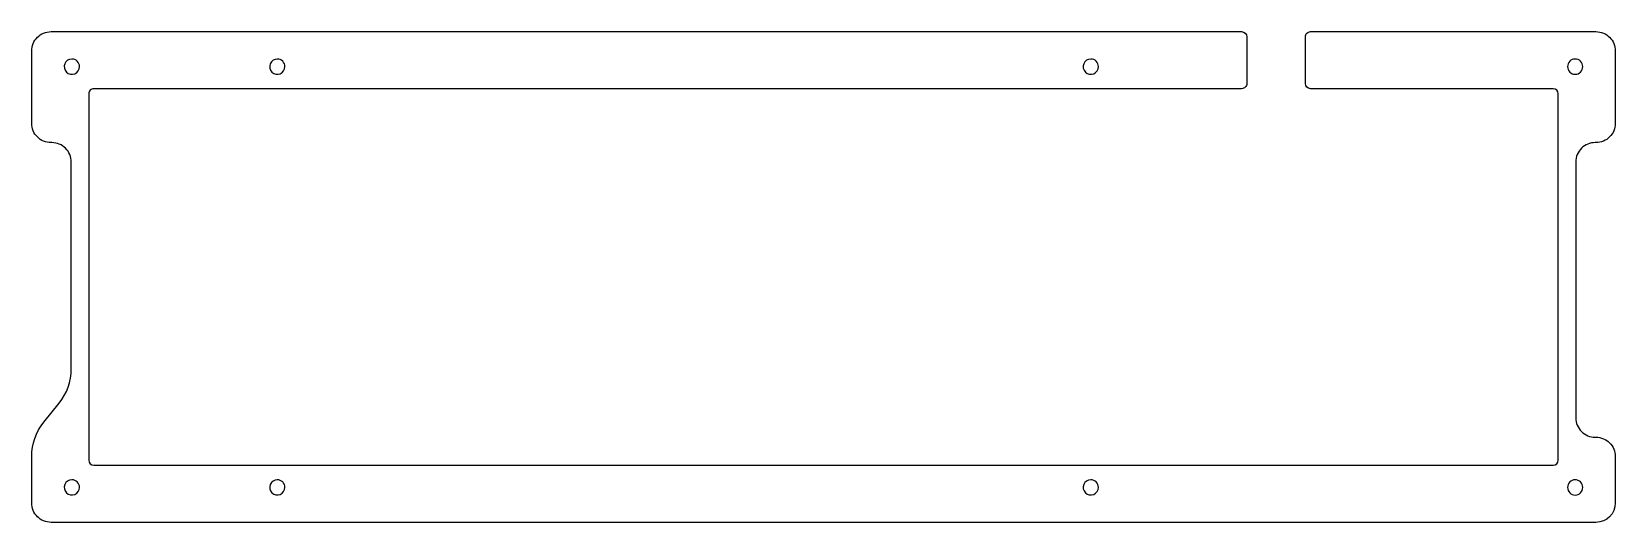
# Model space of a CAD drawing. Extents: x -12 to 312, y 209 to 309.
import ezdxf

# ---------------------------------------------------------------- set-up
doc = ezdxf.new("R2010")
doc.units = 0
doc.layers.add('Layer_1', color=7, linetype='CONTINUOUS')

msp = doc.modelspace()

# ---------------------------------------------------------------- linework, layer by layer
at = {"layer": 'Layer_1', "color": 5}
for p, q in [((-8.263672, 309.232464), (235.69828, 309.232464)), ((249.81963, 309.237632), (249.82041, 309.237632)), ((249.82041, 309.237632), (308.29907, 309.237632)), ((-12.232422, 290.435015), (-12.232422, 305.263714)), ((236.75688, 308.174131), (236.75888, 298.587544)), ((248.76349, 298.592713), (248.76149, 308.179299)), ((312.26782, 305.268882), (312.26782, 290.439203)), ((-3.999313, 303.619472), (-3.999313, 303.619472)), ((38.100216, 303.619472), (38.100216, 303.619472)), ((204.78891, 303.619472), (204.78891, 303.619472)), ((304.03662, 303.619472), (304.03662, 303.619472)), ((-0.530263, 296.470878), (-0.529291, 221.32621)), ((235.70082, 297.529211), (0.528056, 297.529211)), ((299.51023, 297.529317), (249.82201, 297.534274)), ((300.56856, 221.32621), (300.56856, 296.470878)), ((-8.089071, 286.466971), (-8.263672, 286.466943)), ((308.29907, 286.471482), (308.13371, 286.471524)), ((-4.120179, 240.049555), (-4.120309, 282.498857)), ((304.16496, 282.503803), (304.16496, 229.99723)), ((-9.74136, 229.108997), (-6.611228, 232.991212)), ((308.13371, 226.028587), (308.29907, 226.028591)), ((-12.232422, 212.531334), (-12.232422, 222.050654)), ((312.26782, 222.059948), (312.26782, 212.53646)), ((0.529056, 220.267877), (28.047724, 220.267877)), ((28.047724, 220.267877), (46.03739, 220.267877)), ((46.03739, 220.267877), (194.73473, 220.267877)), ((194.73473, 220.267877), (212.72439, 220.267877)), ((212.72439, 220.267877), (299.51023, 220.267877)), ((-3.999313, 217.302244), (-3.999313, 217.302244)), ((38.100216, 217.302244), (38.100216, 217.302244)), ((204.78891, 217.302244), (204.78891, 217.302244)), ((304.03662, 217.302244), (304.03662, 217.302244)), ((308.29907, 208.567647), (-8.263672, 208.562647))]:
    msp.add_line(p, q, dxfattribs=at)
for points in [[(-11.070002, 308.070044), (-10.325717, 308.814329), (-9.31625, 309.232464), (-8.263672, 309.232464)], [(235.69828, 309.232464), (236.282823, 309.232462), (236.75673, 308.758674), (236.75688, 308.174131)], [(248.76149, 308.179299), (248.761441, 308.459968), (248.872901, 308.729159), (249.071346, 308.92764)], [(249.071346, 308.92764), (249.269791, 309.126121), (249.538961, 309.23763), (249.81963, 309.237632)], [(308.29907, 309.237632), (309.351648, 309.237632), (310.361115, 308.819497), (311.1054, 308.075212)], [(-12.232422, 305.263714), (-12.232422, 306.316292), (-11.814287, 307.325759), (-11.070002, 308.070044)], [(311.1054, 308.075212), (311.849685, 307.330927), (312.26782, 306.32146), (312.26782, 305.268882)], [(-5.445184, 302.653372), (-5.687417, 302.068571), (-5.553522, 301.395437), (-5.105935, 300.94785)], [(-3.999313, 303.619472), (-4.632296, 303.619472), (-5.202952, 303.238172), (-5.445184, 302.653372)], [(-2.892691, 303.161094), (-3.186185, 303.454589), (-3.584249, 303.619472), (-3.999313, 303.619472)], [(-3.400413, 300.6086), (-2.815613, 300.850833), (-2.434313, 301.421489), (-2.434313, 302.054472)], [(-2.434313, 302.054472), (-2.434313, 302.469536), (-2.599196, 302.8676), (-2.892691, 303.161094)], [(36.654344, 302.653372), (36.412112, 302.068571), (36.546007, 301.395437), (36.993594, 300.94785)], [(38.100216, 303.619472), (37.467233, 303.619472), (36.896577, 303.238172), (36.654344, 302.653372)], [(39.206838, 303.161094), (38.913344, 303.454589), (38.51528, 303.619472), (38.100216, 303.619472)], [(38.699116, 300.6086), (39.283916, 300.850833), (39.665216, 301.421489), (39.665216, 302.054472)], [(39.665216, 302.054472), (39.665216, 302.469536), (39.500333, 302.8676), (39.206838, 303.161094)], [(203.343038, 302.653372), (203.100806, 302.068571), (203.234701, 301.395437), (203.682288, 300.94785)], [(204.78891, 303.619472), (204.155927, 303.619472), (203.585271, 303.238172), (203.343038, 302.653372)], [(205.895532, 303.161094), (205.602038, 303.454589), (205.203974, 303.619472), (204.78891, 303.619472)], [(205.38781, 300.6086), (205.97261, 300.850833), (206.35391, 301.421489), (206.35391, 302.054472)], [(206.35391, 302.054472), (206.35391, 302.469536), (206.189027, 302.8676), (205.895532, 303.161094)], [(304.03662, 303.619472), (303.172294, 303.619472), (302.47162, 302.918798), (302.47162, 302.054472)], [(302.47162, 302.054472), (302.47162, 301.190146), (303.172294, 300.489472), (304.03662, 300.489472)], [(305.143242, 303.161094), (304.849748, 303.454589), (304.451684, 303.619472), (304.03662, 303.619472)], [(304.03662, 300.489472), (304.900946, 300.489472), (305.60162, 301.190146), (305.60162, 302.054472)], [(305.60162, 302.054472), (305.60162, 302.469536), (305.436737, 302.8676), (305.143242, 303.161094)], [(-5.105935, 300.94785), (-4.658348, 300.500263), (-3.985214, 300.366368), (-3.400413, 300.6086)], [(36.993594, 300.94785), (37.441181, 300.500263), (38.114315, 300.366368), (38.699116, 300.6086)], [(203.682288, 300.94785), (204.129875, 300.500263), (204.803009, 300.366368), (205.38781, 300.6086)], [(236.75888, 298.587544), (236.758952, 298.306882), (236.64751, 298.037691), (236.449078, 297.839207)], [(249.82201, 297.534274), (249.237461, 297.534332), (248.763593, 298.008164), (248.76349, 298.592713)], [(-0.220293, 297.219232), (-0.418767, 297.020755), (-0.530267, 296.751564), (-0.530263, 296.470878)], [(0.528056, 297.529211), (0.24737, 297.529211), (-0.02182, 297.417708), (-0.220293, 297.219232)], [(236.449078, 297.839207), (236.250645, 297.640723), (235.981482, 297.529212), (235.70082, 297.529211)], [(300.56856, 296.470878), (300.56856, 297.055395), (300.094747, 297.529257), (299.51023, 297.529317)], [(-11.069949, 287.628937), (-11.814251, 288.373112), (-12.232411, 289.382503), (-12.232422, 290.435015)], [(312.26782, 290.439203), (312.26782, 289.38672), (311.849652, 288.377359), (311.105338, 287.633237)], [(-8.263672, 286.466943), (-9.316184, 286.466774), (-10.325646, 286.884762), (-11.069949, 287.628937)], [(-5.282776, 285.304963), (-6.027081, 286.049147), (-7.036551, 286.46714), (-8.089071, 286.466971)], [(308.13371, 286.471524), (307.081227, 286.471797), (306.071757, 286.053891), (305.327443, 285.309769)], [(311.105338, 287.633237), (310.361023, 286.889115), (309.351553, 286.471209), (308.29907, 286.471482)], [(-4.120309, 282.498857), (-4.120312, 283.551378), (-4.53847, 284.560779), (-5.282776, 285.304963)], [(305.327443, 285.309769), (304.583128, 284.565648), (304.16496, 283.556286), (304.16496, 282.503803)], [(-6.611228, 232.991212), (-4.999244, 234.990511), (-4.120171, 237.481348), (-4.120179, 240.049555)], [(-12.232422, 222.050654), (-12.232422, 224.618862), (-11.353345, 227.109698), (-9.74136, 229.108997)], [(304.16496, 229.99723), (304.16496, 228.944662), (304.583099, 227.935206), (305.327387, 227.190938)], [(305.327387, 227.190938), (306.071675, 226.44667), (307.081142, 226.028559), (308.13371, 226.028587)], [(308.29907, 226.028591), (309.351638, 226.028619), (310.361106, 225.610508), (311.105394, 224.86624)], [(311.105394, 224.86624), (311.849682, 224.121972), (312.26782, 223.112516), (312.26782, 222.059948)], [(-0.529291, 221.32621), (-0.529283, 220.741707), (-0.055447, 220.267877), (0.529056, 220.267877)], [(299.51023, 220.267877), (300.09473, 220.267879), (300.56856, 220.74171), (300.56856, 221.32621)], [(-5.445184, 216.336144), (-5.687417, 215.751343), (-5.553522, 215.078209), (-5.105935, 214.630622)], [(-3.999313, 217.302244), (-4.632296, 217.302244), (-5.202952, 216.920944), (-5.445184, 216.336144)], [(-5.105935, 214.630622), (-4.658348, 214.183035), (-3.985214, 214.04914), (-3.400413, 214.291372)], [(-2.892691, 216.843866), (-3.186185, 217.137361), (-3.584249, 217.302244), (-3.999313, 217.302244)], [(-3.400413, 214.291372), (-2.815613, 214.533605), (-2.434313, 215.104261), (-2.434313, 215.737244)], [(-2.434313, 215.737244), (-2.434313, 216.152308), (-2.599196, 216.550372), (-2.892691, 216.843866)], [(36.654344, 216.336144), (36.412112, 215.751343), (36.546007, 215.078209), (36.993594, 214.630622)], [(38.100216, 217.302244), (37.467233, 217.302244), (36.896577, 216.920944), (36.654344, 216.336144)], [(36.993594, 214.630622), (37.441181, 214.183035), (38.114315, 214.04914), (38.699116, 214.291372)], [(39.206838, 216.843866), (38.913344, 217.137361), (38.51528, 217.302244), (38.100216, 217.302244)], [(38.699116, 214.291372), (39.283916, 214.533605), (39.665216, 215.104261), (39.665216, 215.737244)], [(39.665216, 215.737244), (39.665216, 216.152308), (39.500333, 216.550372), (39.206838, 216.843866)], [(203.343038, 216.336144), (203.100806, 215.751343), (203.234701, 215.078209), (203.682288, 214.630622)], [(204.78891, 217.302244), (204.155927, 217.302244), (203.585271, 216.920944), (203.343038, 216.336144)], [(203.682288, 214.630622), (204.129875, 214.183035), (204.803009, 214.04914), (205.38781, 214.291372)], [(205.895532, 216.843866), (205.602038, 217.137361), (205.203974, 217.302244), (204.78891, 217.302244)], [(205.38781, 214.291372), (205.97261, 214.533605), (206.35391, 215.104261), (206.35391, 215.737244)], [(206.35391, 215.737244), (206.35391, 216.152308), (206.189027, 216.550372), (205.895532, 216.843866)], [(304.03662, 217.302244), (303.172294, 217.302244), (302.47162, 216.60157), (302.47162, 215.737244)], [(302.47162, 215.737244), (302.47162, 214.872918), (303.172294, 214.172244), (304.03662, 214.172244)], [(305.143242, 216.843866), (304.849748, 217.137361), (304.451684, 217.302244), (304.03662, 217.302244)], [(304.03662, 214.172244), (304.900946, 214.172244), (305.60162, 214.872918), (305.60162, 215.737244)], [(305.60162, 215.737244), (305.60162, 216.152308), (305.436737, 216.550372), (305.143242, 216.843866)], [(-11.069998, 209.725026), (-11.814285, 210.469301), (-12.232422, 211.478762), (-12.232422, 212.531334)], [(312.26782, 212.53646), (312.26782, 210.34457), (310.49096, 208.567682), (308.29907, 208.567647)], [(-8.263672, 208.562647), (-9.316244, 208.56263), (-10.325711, 208.980751), (-11.069998, 209.725026)]]:
    msp.add_open_spline(points, degree=3, dxfattribs=at)

doc.saveas('drawing.dxf')
